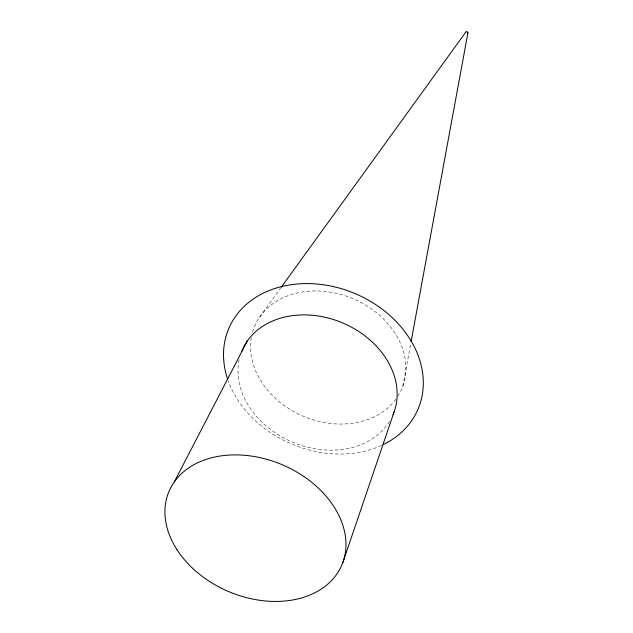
<?xml version="1.0" encoding="UTF-8"?>
<svg xmlns="http://www.w3.org/2000/svg" width="633" height="633" viewBox="0 0 633 633"><rect width="100%" height="100%" fill="white"/><g stroke="black" fill="none" stroke-linecap="round" stroke-linejoin="round"><path stroke-width="0.47" stroke-dasharray="3.17 2.37" d="M402.817 386.28L410.754 343.466M259.712 317.03L280.554 288.213M381.525 445.426A102.87 81.633 23.1 0 1 228.244 380.892M389.524 421.443A82.021 64.669 23.1 0 1 293.182 442.427A82.021 64.669 23.1 0 1 239.274 359.18M395.847 399.249A79.964 63.822 23.1 0 1 303.357 416.261A79.964 63.822 23.1 0 1 251.269 337.856M252.567 332.103A79.964 63.822 23.1 0 1 354.251 299.211A79.964 63.822 23.1 0 1 398.07 395.989"/><path stroke-width="0.95" d="M411.11 341.527L467.922 32.853M342.841 562.547L394.027 412.13M174.352 481.816L247.202 341.179M281.131 287.414L465.785 32.101M227.611 379.072A102.87 81.633 23.1 0 1 283.988 285.997A102.87 81.633 23.1 0 1 409.899 339.011A102.87 81.633 23.1 0 1 383.258 444.611M241.798 351.141A82.021 64.669 23.1 0 1 342.461 322.838A82.021 64.669 23.1 0 1 392.99 414.742M465.603 32.631A1.171 1.084 23.1 0 1 467.249 31.777A1.171 1.084 23.1 0 1 467.55 33.589M176.955 549.65A93.945 68.855 23.1 0 0 333.765 578.087A93.945 68.855 23.1 0 0 255.613 456.749A93.945 68.855 23.1 0 0 176.955 549.65"/></g></svg>
